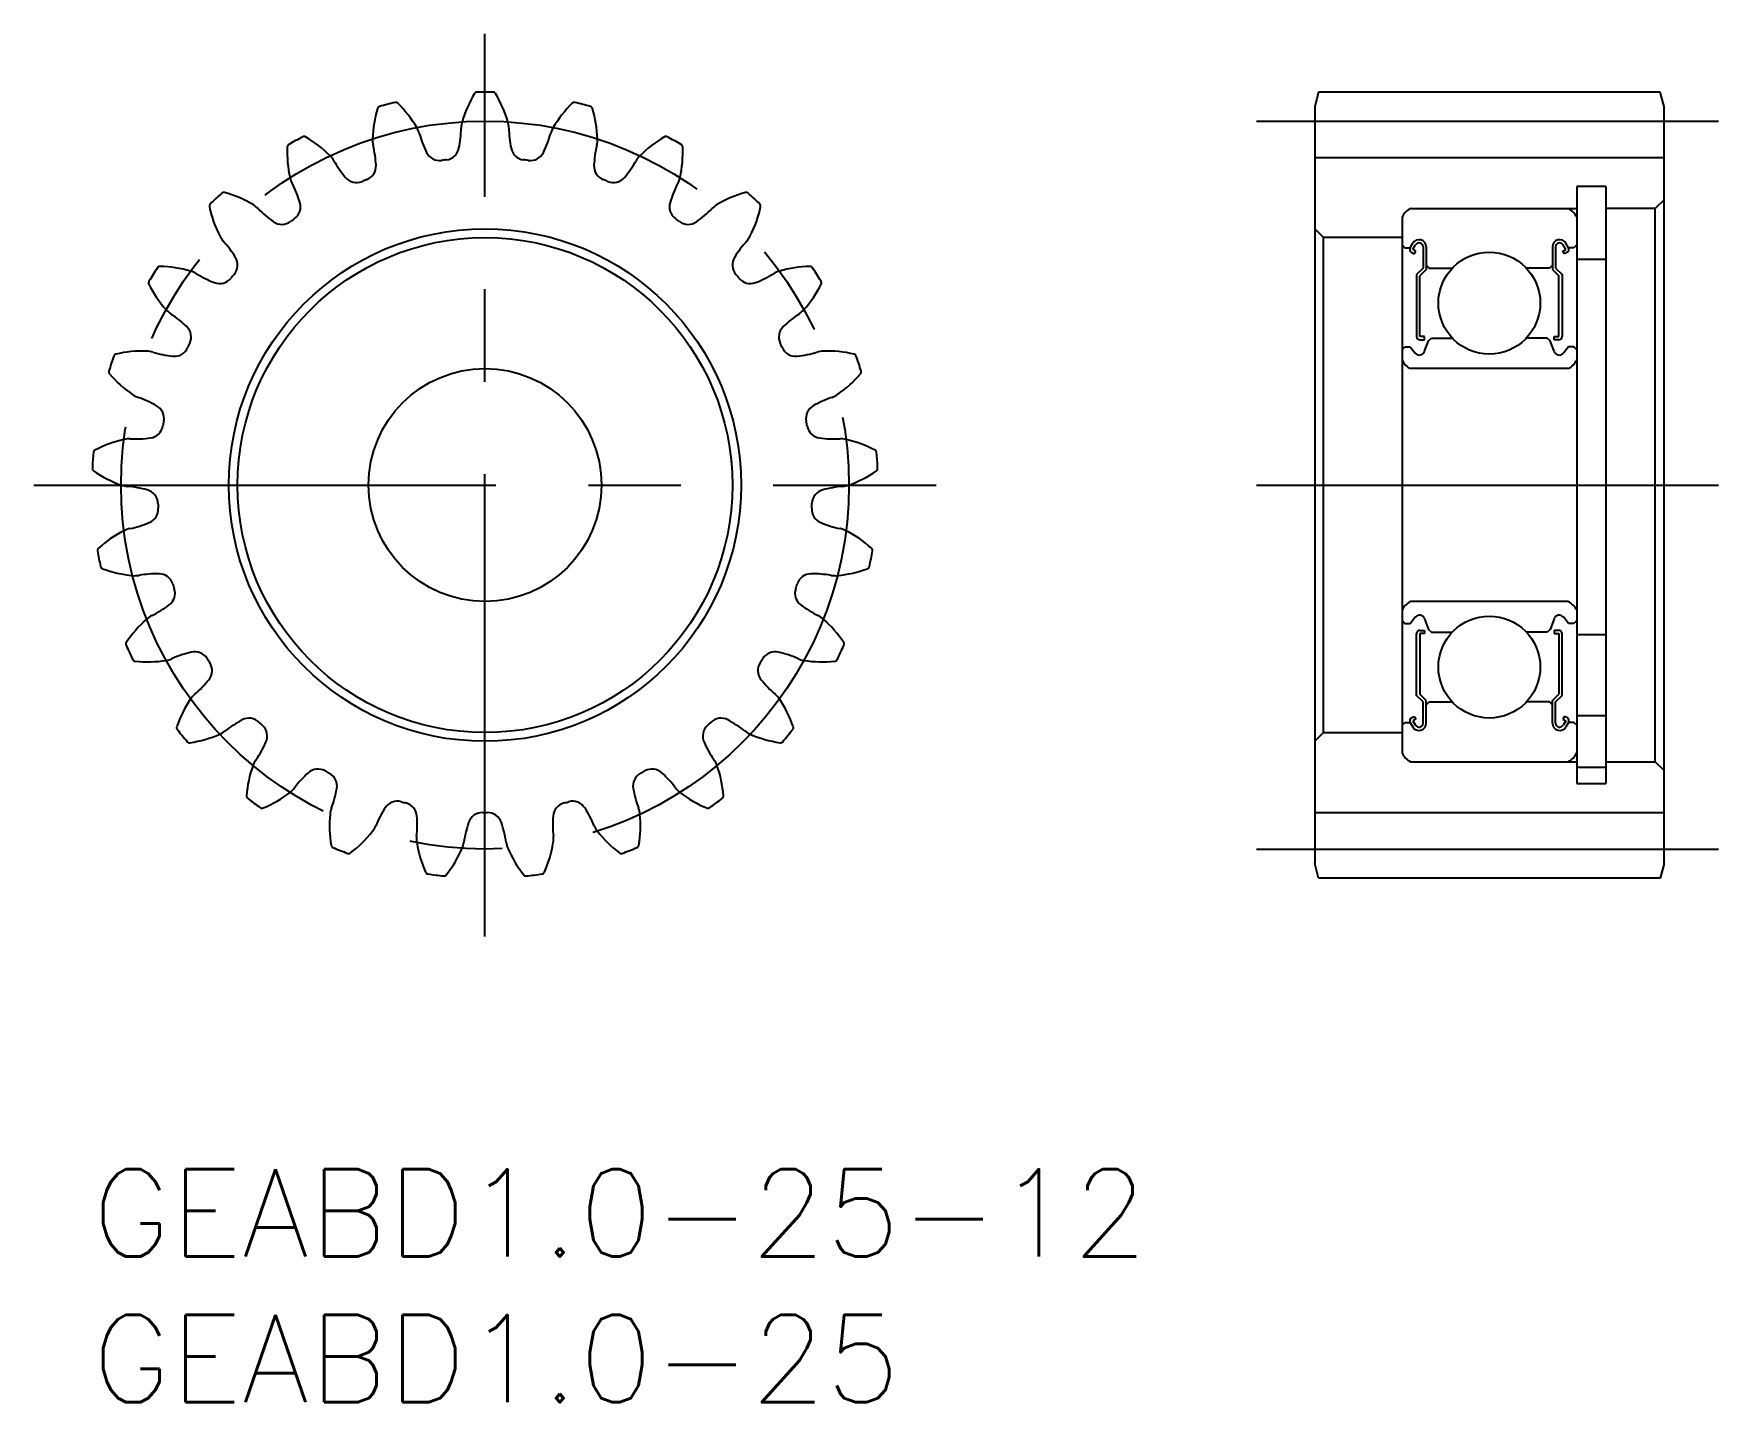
# Model space of a CAD drawing. Extents: x -2 to 56, y -8 to 39.
import ezdxf

# ---------------------------------------------------------------- set-up
doc = ezdxf.new("R2010")
doc.units = 0
doc.header["$LTSCALE"] = 0.5
doc.linetypes.add('CENTER', pattern=[50.8, 31.75, -6.35, 6.35, -6.35])
for name, color, linetype in [('MSM_CENTER', 1, 'CENTER'), ('MSM_CONTINUOUS', 7, 'CONTINUOUS'), ('MSM_PART_NUMBER', 7, 'CONTINUOUS')]:
    doc.layers.add(name, color=color, linetype=linetype)
doc.styles.get("Standard").update_dxf_attribs({"font": 'txt.shx', "height": 1, "bigfont": 'bigfont.shx'})

# ---------------------------------------------------------------- blocks, each defined once
blk = doc.blocks.new('*U3')
at = {"layer": 'MSM_PART_NUMBER'}
blk.add_text('GEABD1.0-25', height=3, dxfattribs=at).set_placement((0, -8))
blk = doc.blocks.new('*U4')
at = {"layer": 'MSM_PART_NUMBER'}
blk.add_text('GEABD1.0-25-12', height=3, dxfattribs=at).set_placement((0, -3))

msp = doc.modelspace()

# ---------------------------------------------------------------- linework, layer by layer
at = {"layer": 'MSM_CENTER'}
for p, q in [((13.5, 8), (13.5, 39)), ((40, 36), (56, 36)), ((-2, 23.5), (29, 23.5)), ((40, 23.5), (56, 23.5)), ((40, 11), (56, 11))]:
    msp.add_line(p, q, dxfattribs=at)
msp.add_circle((13.5, 23.5), 12.5, dxfattribs=at)
at = {"layer": 'MSM_CONTINUOUS'}
for p, q in [((42.134, 37), (42, 36.5)), ((53.866, 37), (42.134, 37)), ((54, 36.5), (53.866, 37)), ((42, 36.5), (42, 10.5)), ((54, 10.5), (54, 36.5)), ((42, 34.75), (54, 34.75)), ((51, 33.75), (51, 13.25)), ((52, 33.75), (51, 33.75)), ((52, 33.75), (51, 33.75)), ((52, 33.75), (52, 13.25)), ((54, 33.3), (53.7, 33)), ((45, 32.7), (45, 14.3)), ((45.3, 33), (51, 33)), ((53.7, 33), (52, 33)), ((53.7, 14), (53.7, 33)), ((42.3, 32), (42, 32.3)), ((45, 32), (42.3, 32)), ((42.3, 15), (42.3, 32)), ((45, 31.75), (45.1, 31.65)), ((45.1, 31.65), (45.278, 31.65)), ((45.278, 31.65), (45.368, 31.803)), ((45.318, 31.498), (45.415, 31.443)), ((45.374, 31.594), (45.465, 31.748)), ((45.47, 31.539), (45.374, 31.594)), ((45.415, 31.443), (45.47, 31.539)), ((45.722, 31.679), (45.722, 30.95)), ((45.833, 31.679), (45.833, 30.904)), ((50.167, 31.679), (50.167, 30.904)), ((50.278, 31.679), (50.278, 30.95)), ((50.53, 31.539), (50.626, 31.594)), ((50.585, 31.443), (50.53, 31.539)), ((50.626, 31.594), (50.535, 31.748)), ((50.682, 31.498), (50.585, 31.443)), ((50.722, 31.65), (50.632, 31.803)), ((50.9, 31.65), (50.722, 31.65)), ((51, 31.75), (50.9, 31.65)), ((45.722, 30.95), (45.5, 30.728)), ((45.833, 30.904), (45.611, 30.682)), ((45.833, 31.05), (45.933, 30.95)), ((45.933, 30.95), (46.726, 30.95)), ((50.067, 30.95), (49.274, 30.95)), ((50.167, 31.05), (50.067, 30.95)), ((50.167, 30.904), (50.389, 30.682)), ((50.278, 30.95), (50.5, 30.728)), ((52, 31.25), (51, 31.25)), ((45.5, 30.728), (45.5, 28.601)), ((45.611, 28.601), (45.611, 30.682)), ((50.389, 28.601), (50.389, 30.682)), ((50.5, 30.728), (50.5, 28.601)), ((45.778, 28.601), (45.611, 28.601)), ((45.611, 28.49), (45.778, 28.49)), ((45.778, 28.49), (45.778, 28.601)), ((45.778, 28.097), (45.908, 28.456)), ((45.908, 28.456), (46.008, 28.55)), ((46.008, 28.55), (46.726, 28.55)), ((49.992, 28.55), (49.274, 28.55)), ((50.092, 28.456), (49.992, 28.55)), ((50.222, 28.097), (50.092, 28.456)), ((50.222, 28.49), (50.222, 28.601)), ((50.222, 28.601), (50.389, 28.601)), ((50.389, 28.49), (50.222, 28.49)), ((45, 28.15), (45.1, 28.25)), ((45.1, 28.25), (45.278, 28.25)), ((45.278, 28.25), (45.454, 28.029)), ((50.722, 28.25), (50.546, 28.029)), ((50.9, 28.25), (50.722, 28.25)), ((51, 28.15), (50.9, 28.25)), ((50.7, 27.5), (45.3, 27.5)), ((50.7, 19.5), (45.3, 19.5)), ((45, 18.85), (45.1, 18.75)), ((45.1, 18.75), (45.278, 18.75)), ((45.278, 18.75), (45.454, 18.971)), ((45.778, 18.903), (45.908, 18.544)), ((50.222, 18.903), (50.092, 18.544)), ((50.722, 18.75), (50.546, 18.971)), ((50.9, 18.75), (50.722, 18.75)), ((51, 18.85), (50.9, 18.75)), ((45.5, 16.272), (45.5, 18.399)), ((45.611, 18.51), (45.778, 18.51)), ((45.778, 18.399), (45.611, 18.399)), ((45.611, 18.399), (45.611, 16.318)), ((45.778, 18.51), (45.778, 18.399)), ((45.908, 18.544), (46.008, 18.45)), ((46.008, 18.45), (46.726, 18.45)), ((49.992, 18.45), (49.274, 18.45)), ((50.092, 18.544), (49.992, 18.45)), ((50.389, 18.51), (50.222, 18.51)), ((50.222, 18.51), (50.222, 18.399)), ((50.222, 18.399), (50.389, 18.399)), ((50.389, 18.399), (50.389, 16.318)), ((50.5, 16.272), (50.5, 18.399)), ((52, 18.355), (51, 18.355)), ((45.722, 16.05), (45.5, 16.272)), ((45.833, 16.096), (45.611, 16.318)), ((50.167, 16.096), (50.389, 16.318)), ((50.278, 16.05), (50.5, 16.272)), ((45.722, 15.321), (45.722, 16.05)), ((45.833, 15.321), (45.833, 16.096)), ((45.833, 15.95), (45.933, 16.05)), ((45.933, 16.05), (46.726, 16.05)), ((50.067, 16.05), (49.274, 16.05)), ((50.167, 15.95), (50.067, 16.05)), ((50.167, 15.321), (50.167, 16.096)), ((50.278, 15.321), (50.278, 16.05)), ((45, 15.25), (45.1, 15.35)), ((45.1, 15.35), (45.278, 15.35)), ((45.278, 15.35), (45.368, 15.197)), ((45.318, 15.502), (45.415, 15.557)), ((45.47, 15.461), (45.374, 15.406)), ((45.374, 15.406), (45.465, 15.252)), ((45.415, 15.557), (45.47, 15.461)), ((50.585, 15.557), (50.53, 15.461)), ((50.53, 15.461), (50.626, 15.406)), ((50.626, 15.406), (50.535, 15.252)), ((50.682, 15.502), (50.585, 15.557)), ((50.722, 15.35), (50.632, 15.197)), ((50.9, 15.35), (50.722, 15.35)), ((51, 15.25), (50.9, 15.35)), ((52, 15.573), (51, 15.573)), ((42, 14.7), (42.3, 15)), ((42.3, 15), (45, 15)), ((45.3, 14), (51, 14)), ((52, 14), (53.7, 14)), ((53.7, 14), (54, 13.7)), ((52, 13.799), (51, 13.799)), ((51, 13.25), (52, 13.25)), ((42, 12.25), (54, 12.25)), ((42.134, 10), (42, 10.5)), ((54, 10.5), (53.866, 10)), ((53.866, 10), (42.134, 10))]:
    msp.add_line(p, q, dxfattribs=at)
for centre, radius in [((13.5, 23.5), 8.8), ((13.5, 23.5), 8.5), ((48, 29.75), 1.75), ((13.5, 23.5), 4), ((48, 17.25), 1.75)]:
    msp.add_circle(centre, radius, dxfattribs=at)
for centre, radius, start, end in [((13.5, 23.5), 13.5, 103.24018, 105.55982), ((10.431, 36.544), 0.1, 45.46335, 103.24018), ((7.579, 33.645), 4.167, 30.8, 45.46338), ((16.712, 34.799), 4.167, 148.93661, 163.6), ((13.229, 36.897), 0.1, 91.15982, 148.93661), ((13.5, 23.5), 13.5, 88.84017, 91.15982), ((13.771, 36.897), 0.1, 31.06335, 88.84004), ((10.288, 34.799), 4.167, 16.4, 31.06338), ((19.421, 33.645), 4.167, 134.53661, 149.2), ((16.569, 36.544), 0.1, 76.75982, 134.53661), ((13.5, 23.5), 13.5, 74.44018, 76.75982), ((13.801, 35.243), 4.167, 163.33661, 178), ((9.906, 36.409), 0.1, 105.55982, 163.33661), ((13.5, 35.744), 0.818, 163.5999, 178.85187), ((13.5, 35.744), 0.818, 1.14813, 16.4001), ((17.094, 36.409), 0.1, 16.66335, 74.44018), ((13.199, 35.243), 4.167, 2, 16.66338), ((13.5, 23.5), 13.5, 117.64018, 119.95982), ((7.284, 35.371), 0.1, 59.86335, 117.64018), ((5.242, 31.854), 4.167, 45.2, 59.86338), ((10.455, 35.36), 0.818, 177.9999, 193.25187), ((10.455, 35.36), 0.818, 15.54813, 30.8001), ((14.949, 36.61), 3.846, 195.54804, 205.94496), ((8.837, 35.838), 3.846, 348.45504, 358.85196), ((18.163, 35.838), 3.846, 181.14804, 191.54496), ((12.051, 36.61), 3.846, 334.05504, 344.45196), ((16.545, 35.36), 0.818, 149.1999, 164.45187), ((16.545, 35.36), 0.818, 346.74813, 2.0001), ((21.758, 31.854), 4.167, 120.13661, 134.8), ((19.716, 35.371), 0.1, 62.35982, 120.13661), ((13.5, 23.5), 13.5, 60.04018, 62.35982), ((10.872, 34.949), 4.167, 177.73661, 192.4), ((6.808, 35.109), 0.1, 119.95982, 177.73661), ((7.601, 34.23), 0.818, 29.94813, 45.2001), ((5.915, 34.29), 3.846, 2.85504, 13.25196), ((11.94, 35.146), 0.5, 205.94494, 277.63102), ((12.115, 35.168), 0.5, 276.769, 348.45504), ((14.885, 35.168), 0.5, 191.54494, 263.23101), ((15.06, 35.146), 0.5, 262.369, 334.05504), ((21.085, 34.29), 3.846, 166.74804, 177.14496), ((19.399, 34.23), 0.818, 134.7999, 150.05187), ((16.128, 34.949), 4.167, 347.6, 2.26338), ((20.192, 35.109), 0.1, 2.26335, 60.04018), ((11.643, 36.558), 3.846, 209.94804, 220.34496), ((9.257, 34.457), 0.5, 291.16902, 2.85505), ((13.5, 23.5), 11.25, 96.769, 97.631), ((13.5, 23.5), 11.25, 82.369, 83.231), ((17.743, 34.457), 0.5, 177.14494, 248.83101), ((15.357, 36.558), 3.846, 319.65504, 330.05196), ((7.601, 34.23), 0.818, 192.3999, 207.65187), ((3.47, 32.065), 3.846, 17.25504, 27.65196), ((9.092, 34.392), 0.5, 220.34494, 292.03102), ((13.5, 23.5), 11.25, 111.169, 112.031), ((13.5, 23.5), 11.25, 67.969, 68.831), ((17.908, 34.392), 0.5, 247.969, 319.65505), ((23.53, 32.065), 3.846, 152.34804, 162.74496), ((19.399, 34.23), 0.818, 332.34813, 347.6001), ((4.131, 33.081), 0.1, 134.35982, 192.13661), ((13.5, 23.5), 13.5, 132.04018, 134.35982), ((4.527, 33.452), 0.1, 74.26335, 132.04018), ((3.424, 29.538), 4.167, 59.6, 74.26338), ((5.118, 32.426), 0.818, 44.34813, 59.6001), ((6.665, 33.058), 0.5, 305.56902, 17.25505), ((20.335, 33.058), 0.5, 162.74496, 234.43101), ((21.882, 32.426), 0.818, 120.3999, 135.65187), ((23.576, 29.538), 4.167, 105.73661, 120.4), ((22.473, 33.452), 0.1, 47.95982, 105.73661), ((13.5, 23.5), 13.5, 45.64018, 47.95982), ((22.869, 33.081), 0.1, 347.86335, 45.64018), ((8.107, 33.935), 4.167, 192.13661, 206.8), ((8.454, 35.686), 3.846, 224.34804, 234.74496), ((6.522, 32.954), 0.5, 234.74494, 306.43102), ((13.5, 23.5), 11.25, 125.569, 126.431), ((13.5, 23.5), 11.25, 53.569, 54.431), ((20.478, 32.954), 0.5, 233.569, 305.25504), ((18.546, 35.686), 3.846, 305.25504, 315.65196), ((18.893, 33.935), 4.167, 333.2, 347.86338), ((45.547, 32.453), 0.6, 114.29581, 155.70419), ((50.453, 32.453), 0.6, 24.29533, 65.70471), ((5.118, 32.426), 0.818, 206.7999, 222.05187), ((21.882, 32.426), 0.818, 317.94813, 333.2001), ((45.584, 31.679), 0.249, 0, 150.00008), ((50.416, 31.679), 0.249, 30, 179.99995), ((1.655, 29.302), 3.846, 31.65504, 42.05196), ((4.503, 31.058), 0.5, 319.96902, 31.65505), ((22.497, 31.058), 0.5, 148.34496, 220.03101), ((25.345, 29.302), 3.846, 137.94804, 148.34496), ((45.374, 31.594), 0.111, 149.99957, 239.99994), ((45.584, 31.679), 0.138, 0, 150.00029), ((50.416, 31.679), 0.138, 29.99988, 179.99995), ((50.626, 31.594), 0.111, 299.99976, 30.00038), ((13.5, 23.5), 13.5, 146.44018, 148.75982), ((2.334, 30.908), 0.1, 88.66336, 146.44018), ((2.239, 26.842), 4.167, 74, 88.66338), ((3.162, 30.061), 0.818, 58.74813, 74.0001), ((5.582, 34.048), 3.846, 238.74804, 249.14496), ((21.418, 34.048), 3.846, 290.85504, 301.25196), ((23.838, 30.061), 0.818, 105.9999, 121.25187), ((24.761, 26.842), 4.167, 91.33661, 106), ((24.666, 30.908), 0.1, 33.55982, 91.33661), ((13.5, 23.5), 13.5, 31.24018, 33.55982), ((2.043, 30.45), 0.1, 148.75982, 206.53661), ((5.681, 32.266), 4.167, 206.53661, 221.2), ((4.39, 30.921), 0.5, 249.14494, 320.83102), ((13.5, 23.5), 11.25, 139.969, 140.831), ((13.5, 23.5), 11.25, 39.169, 40.031), ((22.61, 30.921), 0.5, 219.169, 290.85504), ((21.319, 32.266), 4.167, 318.8, 333.46338), ((24.957, 30.45), 0.1, 333.46335, 31.24018), ((3.162, 30.061), 0.818, 221.1999, 236.45187), ((0.584, 26.173), 3.846, 46.05504, 56.45196), ((26.416, 26.173), 3.846, 123.54804, 133.94496), ((23.838, 30.061), 0.818, 303.54813, 318.8001), ((2.906, 28.583), 0.5, 334.36902, 46.05505), ((24.094, 28.583), 0.5, 133.94496, 205.63101), ((45.611, 28.601), 0.111, 179.99995, 270.00049), ((50.389, 28.601), 0.111, 269.99976, 0), ((13.5, 23.5), 13.5, 160.84018, 163.15982), ((0.842, 27.898), 0.1, 103.06335, 160.84018), ((1.761, 23.937), 4.167, 88.4, 103.06338), ((1.855, 27.284), 0.818, 73.14813, 88.4001), ((3.207, 31.748), 3.846, 253.14804, 263.54496), ((2.831, 28.423), 0.5, 263.54494, 335.23102), ((13.5, 23.5), 11.25, 154.369, 155.231), ((13.5, 23.5), 11.25, 24.769, 25.631), ((24.169, 28.423), 0.5, 204.769, 276.45505), ((23.793, 31.748), 3.846, 276.45504, 286.85196), ((25.145, 27.284), 0.818, 91.5999, 106.85187), ((25.239, 23.937), 4.167, 76.93661, 91.6), ((26.158, 27.898), 0.1, 19.15982, 76.93661), ((13.5, 23.5), 13.5, 16.84018, 19.15982), ((45.599, 28.151), 0.186, 219.99989, 343.15308), ((50.401, 28.151), 0.186, 196.84676, 320), ((0.675, 27.382), 0.1, 163.15982, 220.93661), ((3.747, 30.047), 4.167, 220.93661, 235.6), ((23.253, 30.047), 4.167, 304.4, 319.06338), ((26.325, 27.382), 0.1, 319.06335, 16.84018), ((45.547, 28.047), 0.6, 204.29527, 245.70473), ((50.453, 28.047), 0.6, 294.29517, 335.70459), ((1.855, 27.284), 0.818, 235.5999, 250.85187), ((0.325, 22.877), 3.846, 60.45504, 70.85196), ((1.975, 25.788), 0.5, 348.76902, 60.45505), ((25.025, 25.788), 0.5, 119.54496, 191.23101), ((26.675, 22.877), 3.846, 109.14804, 119.54496), ((25.145, 27.284), 0.818, 289.14813, 304.4001), ((1.942, 25.615), 0.5, 277.94494, 349.63102), ((13.5, 23.5), 11.25, 168.769, 169.631), ((13.5, 23.5), 11.25, 10.369, 11.231), ((25.058, 25.615), 0.5, 190.369, 262.05505), ((2.022, 21.004), 4.167, 102.8, 117.46338), ((1.28, 24.269), 0.818, 87.54813, 102.8001), ((1.479, 28.929), 3.846, 267.54804, 277.94496), ((25.521, 28.929), 3.846, 262.05504, 272.45196), ((25.72, 24.269), 0.818, 77.1999, 92.45187), ((24.978, 21.004), 4.167, 62.53661, 77.2), ((13.5, 23.5), 13.5, 175.24018, 177.55982), ((0.146, 24.612), 0.1, 117.46335, 175.24018), ((26.854, 24.612), 0.1, 4.75982, 62.53661), ((13.5, 23.5), 13.5, 2.44018, 4.75982), ((0.112, 24.071), 0.1, 177.55982, 235.33661), ((2.425, 27.415), 4.167, 235.33661, 250), ((24.575, 27.415), 4.167, 290, 304.66338), ((26.888, 24.071), 0.1, 304.66335, 2.44018), ((1.28, 24.269), 0.818, 249.9999, 265.25187), ((0.894, 19.621), 3.846, 74.85504, 85.25196), ((1.768, 22.85), 0.5, 3.16902, 74.85505), ((25.232, 22.85), 0.5, 105.14496, 176.83101), ((26.106, 19.621), 3.846, 94.74804, 105.14496), ((25.72, 24.269), 0.818, 274.74813, 290.0001), ((1.779, 22.674), 0.5, 292.34494, 4.03102), ((13.5, 23.5), 11.25, 183.169, 184.031), ((25.221, 22.674), 0.5, 175.969, 247.65505), ((13.5, 23.5), 11.25, 355.969, 356.831), ((0.507, 25.769), 3.846, 281.94804, 292.34496), ((26.493, 25.769), 3.846, 247.65504, 258.05196), ((3.003, 18.227), 4.167, 117.2, 131.86338), ((1.473, 21.206), 0.818, 101.94813, 117.2001), ((25.527, 21.206), 0.818, 62.7999, 78.05187), ((23.997, 18.227), 4.167, 48.13661, 62.8), ((0.289, 21.256), 0.1, 131.86335, 189.64018), ((13.5, 23.5), 13.5, 189.64018, 191.95982), ((13.5, 23.5), 13.5, 348.04018, 350.35982), ((26.711, 21.256), 0.1, 350.35982, 48.13661), ((0.391, 20.723), 0.1, 191.95982, 249.73661), ((1.799, 24.538), 4.167, 249.73661, 264.4), ((1.473, 21.206), 0.818, 264.3999, 279.65187), ((2.255, 16.607), 3.846, 89.25504, 99.65196), ((2.298, 19.953), 0.5, 17.56902, 89.25505), ((24.702, 19.953), 0.5, 90.74494, 162.43101), ((24.745, 16.607), 3.846, 80.34804, 90.74496), ((25.527, 21.206), 0.818, 260.34813, 275.6001), ((25.201, 24.538), 4.167, 275.6, 290.26338), ((26.609, 20.723), 0.1, 290.26335, 348.04018), ((2.353, 19.785), 0.5, 306.74494, 18.43101), ((13.5, 23.5), 11.25, 197.569, 198.431), ((24.647, 19.785), 0.5, 161.569, 233.25505), ((13.5, 23.5), 11.25, 341.569, 342.431), ((0.351, 22.466), 3.846, 296.34804, 306.74496), ((26.649, 22.466), 3.846, 233.25504, 243.65196), ((45.547, 18.953), 0.6, 114.29527, 155.70473), ((50.453, 18.953), 0.6, 24.29541, 65.70483), ((4.644, 15.783), 4.167, 131.6, 146.26338), ((2.421, 18.287), 0.818, 116.34813, 131.6001), ((24.579, 18.287), 0.818, 48.3999, 63.65187), ((22.356, 15.783), 4.167, 33.73661, 48.4), ((45.599, 18.849), 0.186, 16.84692, 140.00011), ((50.401, 18.849), 0.186, 40, 163.15324), ((1.262, 18.041), 0.1, 146.26336, 204.04018), ((13.5, 23.5), 13.5, 204.04018, 206.35982), ((13.5, 23.5), 13.5, 333.64018, 335.95982), ((25.738, 18.041), 0.1, 335.95982, 33.73661), ((45.611, 18.399), 0.111, 89.99951, 180.00005), ((50.389, 18.399), 0.111, 0, 90.00024), ((1.493, 17.55), 0.1, 206.35982, 264.13661), ((1.909, 21.596), 4.167, 264.13661, 278.8), ((2.421, 18.287), 0.818, 278.7999, 294.05187), ((4.322, 14.027), 3.846, 103.65504, 114.05196), ((3.532, 17.279), 0.5, 31.96902, 103.65505), ((13.5, 23.5), 11.25, 211.969, 212.831), ((3.627, 17.13), 0.5, 321.14494, 32.83102), ((23.373, 17.13), 0.5, 147.169, 218.85505), ((13.5, 23.5), 11.25, 327.169, 328.031), ((23.468, 17.279), 0.5, 76.34494, 148.03101), ((22.678, 14.027), 3.846, 65.94804, 76.34496), ((24.579, 18.287), 0.818, 245.94813, 261.2001), ((25.091, 21.596), 4.167, 261.2, 275.86338), ((25.507, 17.55), 0.1, 275.86335, 333.64018), ((4.066, 15.695), 0.818, 130.74813, 146.0001), ((1.021, 19.229), 3.846, 310.74804, 321.14496), ((25.979, 19.229), 3.846, 218.85504, 229.25196), ((22.934, 15.695), 0.818, 33.9999, 49.25187), ((6.842, 13.823), 4.167, 146, 160.66338), ((20.158, 13.823), 4.167, 19.33661, 34), ((3.004, 15.169), 0.1, 160.66335, 218.44018), ((13.5, 23.5), 13.5, 218.44018, 220.75982), ((6.966, 12.042), 3.846, 118.05504, 128.45196), ((5.392, 14.995), 0.5, 46.369, 118.05505), ((13.5, 23.5), 11.25, 226.369, 227.231), ((5.521, 14.874), 0.5, 335.54494, 47.23102), ((21.479, 14.874), 0.5, 132.769, 204.45505), ((13.5, 23.5), 11.25, 312.769, 313.631), ((21.608, 14.995), 0.5, 61.94494, 133.63101), ((20.034, 12.042), 3.846, 51.54804, 61.94496), ((13.5, 23.5), 13.5, 319.24018, 321.55982), ((23.996, 15.169), 0.1, 321.55982, 19.33661), ((45.374, 15.406), 0.111, 120.00006, 210.00043), ((45.584, 15.321), 0.249, 209.99992, 0), ((45.584, 15.321), 0.138, 209.99971, 0), ((50.416, 15.321), 0.249, 180.00005, 330), ((50.416, 15.321), 0.138, 180.00005, 330.00012), ((50.626, 15.406), 0.111, 329.99962, 60.00024), ((3.35, 14.751), 0.1, 220.75982, 278.53661), ((2.746, 18.773), 4.167, 278.53661, 293.2), ((4.066, 15.695), 0.818, 293.1999, 308.45187), ((2.475, 16.26), 3.846, 325.14804, 335.54496), ((24.525, 16.26), 3.846, 204.45504, 214.85196), ((22.934, 15.695), 0.818, 231.54813, 246.8001), ((24.254, 18.773), 4.167, 246.8, 261.46338), ((23.65, 14.751), 0.1, 261.46335, 319.24018), ((6.303, 13.594), 0.818, 145.14813, 160.4001), ((20.697, 13.594), 0.818, 19.5999, 34.85187), ((45.547, 14.547), 0.6, 204.29581, 245.70419), ((50.453, 14.547), 0.6, 294.29529, 335.70467), ((9.457, 12.471), 4.167, 160.4, 175.06338), ((10.021, 10.777), 3.846, 132.45504, 142.85196), ((7.762, 13.246), 0.5, 60.769, 132.45505), ((13.5, 23.5), 11.25, 240.769, 241.631), ((7.917, 13.161), 0.5, 349.94494, 61.63102), ((19.083, 13.161), 0.5, 118.369, 190.05505), ((13.5, 23.5), 11.25, 298.369, 299.231), ((19.238, 13.246), 0.5, 47.54494, 119.23101), ((16.979, 10.777), 3.846, 37.14804, 47.54496), ((17.543, 12.471), 4.167, 4.93661, 19.6), ((5.406, 12.821), 0.1, 175.06335, 232.84018), ((4.26, 16.247), 4.167, 292.93661, 307.6), ((6.303, 13.594), 0.818, 307.5999, 322.85187), ((4.622, 13.745), 3.846, 339.54804, 349.94496), ((22.378, 13.745), 3.846, 190.05504, 200.45196), ((20.697, 13.594), 0.818, 217.14813, 232.4001), ((22.74, 16.247), 4.167, 232.4, 247.06338), ((21.594, 12.821), 0.1, 307.15982, 4.93661), ((13.5, 23.5), 13.5, 232.84018, 235.15982), ((5.845, 12.502), 0.1, 235.15982, 292.93661), ((12.327, 11.812), 4.167, 174.8, 189.46338), ((8.993, 12.116), 0.818, 159.54813, 174.8001), ((13.294, 10.312), 3.846, 146.85504, 157.25196), ((10.492, 12.141), 0.5, 75.169, 146.85505), ((13.5, 23.5), 11.25, 255.169, 256.031), ((10.664, 12.097), 0.5, 4.34494, 76.03101), ((13.412, 11.75), 0.5, 89.569, 161.25505), ((13.5, 23.5), 11.25, 269.569, 270.431), ((13.588, 11.75), 0.5, 18.74494, 90.43101), ((16.336, 12.097), 0.5, 103.969, 175.65505), ((13.5, 23.5), 11.25, 283.969, 284.831), ((16.508, 12.141), 0.5, 33.14494, 104.83101), ((13.706, 10.312), 3.846, 22.74804, 33.14496), ((18.007, 12.116), 0.818, 5.1999, 20.45187), ((14.673, 11.812), 4.167, 350.53661, 5.2), ((21.155, 12.502), 0.1, 247.06335, 304.84018), ((13.5, 23.5), 13.5, 304.84018, 307.15982), ((6.354, 14.177), 4.167, 307.33661, 322), ((8.993, 12.116), 0.818, 321.9999, 337.25187), ((7.327, 11.844), 3.846, 353.94804, 4.34496), ((16.58, 10.675), 3.846, 161.25504, 171.65196), ((10.42, 10.675), 3.846, 8.34804, 18.74496), ((19.673, 11.844), 3.846, 175.65504, 186.05196), ((18.007, 12.116), 0.818, 202.74813, 218.0001), ((20.646, 14.177), 4.167, 218, 232.66338), ((8.316, 11.143), 0.1, 189.46335, 247.24018), ((13.5, 23.5), 13.5, 247.24018, 249.55982), ((11.965, 11.352), 0.818, 173.94813, 189.2001), ((15.271, 11.888), 4.167, 189.2, 203.86338), ((8.897, 12.693), 4.167, 321.73661, 336.4), ((11.965, 11.352), 0.818, 336.3999, 351.65187), ((15.035, 11.352), 0.818, 188.34813, 203.6001), ((18.103, 12.693), 4.167, 203.6, 218.26338), ((11.729, 11.888), 4.167, 336.13661, 350.8), ((15.035, 11.352), 0.818, 350.7999, 6.05187), ((13.5, 23.5), 13.5, 290.44018, 292.75982), ((18.684, 11.143), 0.1, 292.75982, 350.53661), ((8.82, 10.944), 0.1, 249.55982, 307.33661), ((18.18, 10.944), 0.1, 232.66336, 290.44018), ((11.552, 10.242), 0.1, 203.86335, 261.64018), ((13.5, 23.5), 13.5, 261.64018, 263.95982), ((12.09, 10.174), 0.1, 263.95982, 321.73661), ((14.91, 10.174), 0.1, 218.26335, 276.04018), ((13.5, 23.5), 13.5, 276.04018, 278.35982), ((15.448, 10.242), 0.1, 278.35982, 336.13661)]:
    msp.add_arc(centre, radius, start, end, dxfattribs=at)

# ---------------------------------------------------------------- block references
for name in ['*U4', '*U3']:
    msp.add_blockref(name, (0, 0), dxfattribs=at)

doc.saveas('drawing.dxf')
